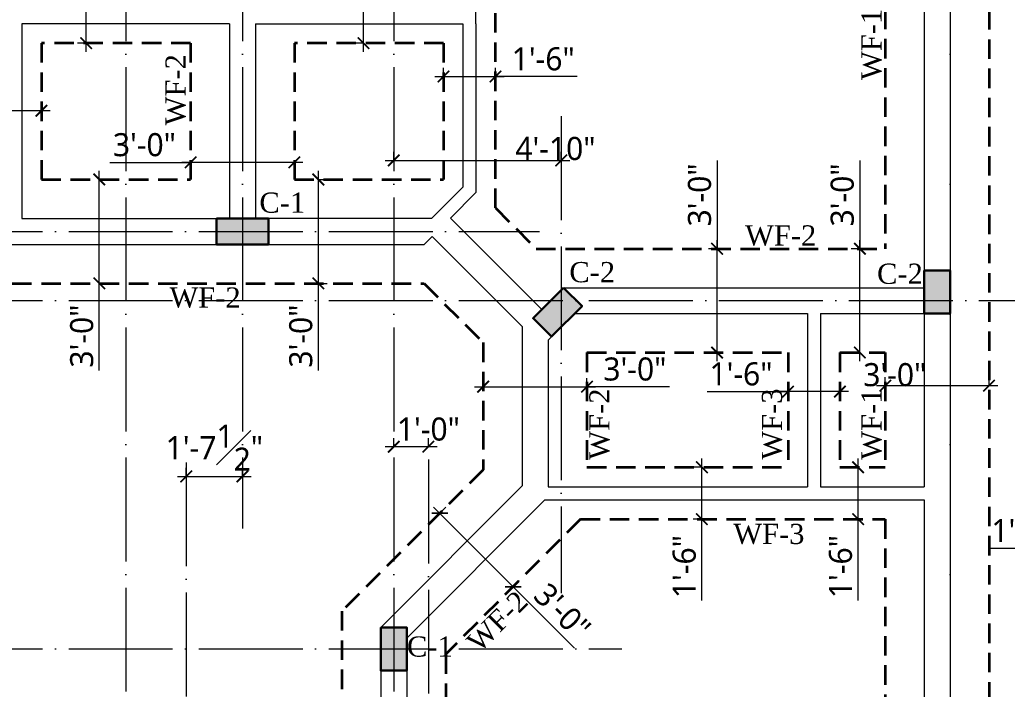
# Model space of a CAD drawing. Header units: inches. Extents: x 77090 to 90659, y -228139 to -226123.
# Drawn here: x 80036.6 to 80379.1, y -227007.8 to -226775.8 of the extents above; entities that cross this region are included whole.
import ezdxf

# ---------------------------------------------------------------- set-up
doc = ezdxf.new("R2010")
doc.units = ezdxf.units.IN
doc.header["$LTSCALE"] = 15
doc.header["$MEASUREMENT"] = 0
doc.header["$PDMODE"] = 66
doc.linetypes.add('ACAD_ISO04W100', pattern=[30, 24, -3, 0, -3])
doc.linetypes.add('DASHED', pattern=[0.75, 0.5, -0.25])
doc.layers.get('0').update_dxf_attribs({"lineweight": 25})
doc.layers.get('Defpoints').update_dxf_attribs({"lineweight": 25})
for name, color, linetype, lineweight in [('GRID', 8, 'Continuous', 13), ('HACH', 8, 'Continuous', 13), ('level', 7, 'Continuous', 13), ('S', 6, 'Continuous', 30), ('TEXTS', 41, 'Continuous', 13), ('wall', 240, 'Continuous', 13)]:
    doc.layers.add(name, color=color, linetype=linetype, lineweight=lineweight)
doc.styles.add('ADE', font='', dxfattribs={"height": 6})
doc.styles.get("Standard").update_dxf_attribs({"font": 'trebuc.ttf'})
doc.styles.get('ADE').set_extended_font_data('Arial Rounded MT Bold')
doc.dimstyles.new('TARIQ', dxfattribs={"dimtxt": 6, "dimasz": 6, "dimexe": 6, "dimexo": 6, "dimgap": 2, "dimtad": 1, "dimdec": 1, "dimzin": 3, "dimdsep": 46, "dimlunit": 4, "dimtxsty": 'Standard', "dimblk": 'ARCHTICK', "dimcen": 0.09375, "dimdle": 6, "dimclrd": 256, "dimclre": 256, "dimclrt": 3, "dimadec": 1, "dimazin": 0, "dimtfac": 1, "dimtdec": 1, "dimtofl": 0, "dimtmove": 1, "dimatfit": 3, "dimldrblk": 'ARCHTICK', "dimfxl": 0, "dimfrac": 1, "dimtolj": 1, "dimtzin": 0, "dimlwd": -1, "dimlwe": -1, "dimarcsym": 0})

# ---------------------------------------------------------------- blocks, each defined once
blk = doc.blocks.new('_ArchTick')
at = {"color": 0, "linetype": 'ByBlock', "lineweight": 5, "const_width": 0.15}
blk.add_lwpolyline([(-0.5, -0.5), (0.5, 0.5)], dxfattribs=at)
blk = doc.blocks.new('*D187')
at = {"layer": 'Defpoints', "color": 0, "ltscale": 10}
for p in [(80094.33, -226934.04), (80113.83, -226934.04), (80113.83, -226934.04)]:
    blk.add_point(p, dxfattribs=at)
at = {"layer": 'HACH', "ltscale": 10}
for p, q in [((80094.33, -226934.04), (80094.33, -226931.04)), ((80113.83, -226934.04), (80113.83, -226931.04)), ((80091.33, -226934.04), (80116.83, -226934.04))]:
    blk.add_line(p, q, dxfattribs=at)
at = {"layer": 'HACH', "ltscale": 10, "xscale": 4, "yscale": 4, "zscale": 4, "rotation": 180}
blk.add_blockref('_ArchTick', (80094.33, -226934.04), dxfattribs=at)
at = {"layer": 'HACH', "ltscale": 10, "xscale": 4, "yscale": 4, "zscale": 4}
blk.add_blockref('_ArchTick', (80113.83, -226934.04), dxfattribs=at)
at = {"layer": 'HACH', "color": 3, "ltscale": 10, "insert": (80104.08, -226924.06), "char_height": 8, "attachment_point": 5}
blk.add_mtext('\\A1;1\'-7{\\H1.000000x;\\S1#2;}"', dxfattribs=at)
blk = doc.blocks.new('*D132')
at = {"layer": 'Defpoints', "color": 0, "ltscale": 10}
for p in [(80224.4, -226824.5), (80224.4, -226824.5), (80166.33, -226827.57)]:
    blk.add_point(p, dxfattribs=at)
at = {"layer": 'HACH', "ltscale": 10}
for p, q in [((80166.33, -226824.57), (80166.33, -226821.5)), ((80224.4, -226824.5), (80224.4, -226821.5)), ((80163.33, -226824.5), (80227.4, -226824.5))]:
    blk.add_line(p, q, dxfattribs=at)
at = {"layer": 'HACH', "ltscale": 10, "xscale": 4, "yscale": 4, "zscale": 4, "rotation": 180}
blk.add_blockref('_ArchTick', (80166.33, -226824.5), dxfattribs=at)
at = {"layer": 'HACH', "ltscale": 10, "xscale": 4, "yscale": 4, "zscale": 4}
blk.add_blockref('_ArchTick', (80224.4, -226824.5), dxfattribs=at)
at = {"layer": 'HACH', "color": 3, "ltscale": 10, "insert": (80222.4, -226820.43), "char_height": 8, "attachment_point": 5}
blk.add_mtext('\\A1;4\'-10"', dxfattribs=at)
blk = doc.blocks.new('*D188')
at = {"layer": 'Defpoints', "color": 0, "ltscale": 10}
for p in [(80166.33, -226923.74), (80166.33, -226928.2), (80178.33, -226928.2)]:
    blk.add_point(p, dxfattribs=at)
at = {"layer": 'HACH', "ltscale": 10}
for p, q in [((80166.33, -226923.92), (80166.33, -226920.74)), ((80178.33, -226923.92), (80178.33, -226920.74)), ((80181.33, -226923.74), (80163.33, -226923.74))]:
    blk.add_line(p, q, dxfattribs=at)
at = {"layer": 'HACH', "ltscale": 10, "xscale": 4, "yscale": 4, "zscale": 4, "rotation": 180}
blk.add_blockref('_ArchTick', (80166.33, -226923.74), dxfattribs=at)
at = {"layer": 'HACH', "ltscale": 10, "xscale": 4, "yscale": 4, "zscale": 4}
blk.add_blockref('_ArchTick', (80178.33, -226923.74), dxfattribs=at)
at = {"layer": 'HACH', "color": 3, "ltscale": 10, "insert": (80178.33, -226917.67), "char_height": 8, "attachment_point": 5}
blk.add_mtext('\\A1;1\'-0"', dxfattribs=at)
blk = doc.blocks.new('*D138')
at = {"layer": 'Defpoints', "color": 0, "ltscale": 10}
for p in [(80026.08, -226807.3), (80026.08, -226807.3), (80044.08, -226807.3)]:
    blk.add_point(p, dxfattribs=at)
at = {"layer": 'HACH', "ltscale": 10}
for p, q in [((80026.08, -226807.3), (80026.08, -226804.3)), ((80044.08, -226807.3), (80044.08, -226804.3)), ((79997.64, -226807.3), (80026.08, -226807.3)), ((80047.08, -226807.3), (80023.08, -226807.3))]:
    blk.add_line(p, q, dxfattribs=at)
at = {"layer": 'HACH', "ltscale": 10, "xscale": 4, "yscale": 4, "zscale": 4, "rotation": 180}
blk.add_blockref('_ArchTick', (80026.08, -226807.3), dxfattribs=at)
at = {"layer": 'HACH', "ltscale": 10, "xscale": 4, "yscale": 4, "zscale": 4}
blk.add_blockref('_ArchTick', (80044.08, -226807.3), dxfattribs=at)
at = {"layer": 'HACH', "color": 3, "ltscale": 10, "insert": (80009.37, -226801.22), "char_height": 8, "attachment_point": 5}
blk.add_mtext('\\A1;1\'-6"', dxfattribs=at)
blk = doc.blocks.new('*D139')
at = {"layer": 'Defpoints', "color": 0, "ltscale": 10}
for p in [(80059.59, -226765.87), (80059.59, -226765.87), (80059.59, -226783.87)]:
    blk.add_point(p, dxfattribs=at)
at = {"layer": 'HACH', "ltscale": 10}
for p, q in [((80059.59, -226737.23), (80059.59, -226765.87)), ((80059.59, -226786.87), (80059.59, -226762.87)), ((80059.59, -226765.87), (80056.59, -226765.87)), ((80059.59, -226783.87), (80056.59, -226783.87))]:
    blk.add_line(p, q, dxfattribs=at)
at = {"layer": 'HACH', "ltscale": 10, "xscale": 4, "yscale": 4, "zscale": 4}
for p, rotation in [((80059.59, -226765.87), 90), ((80059.59, -226783.87), 270)]:
    blk.add_blockref('_ArchTick', p, dxfattribs=dict(at, rotation=rotation))
at = {"layer": 'HACH', "color": 3, "ltscale": 10, "insert": (80053.51, -226748.96), "char_height": 8, "attachment_point": 5, "rotation": 90}
blk.add_mtext('\\A1;1\'-6"', dxfattribs=at)
blk = doc.blocks.new('*D140')
at = {"layer": 'Defpoints', "color": 0, "ltscale": 10}
for p in [(80155.83, -226765.87), (80155.83, -226765.87), (80155.83, -226783.87)]:
    blk.add_point(p, dxfattribs=at)
at = {"layer": 'HACH', "ltscale": 10}
for p, q in [((80155.83, -226737.23), (80155.83, -226765.87)), ((80155.83, -226786.87), (80155.83, -226762.87)), ((80155.83, -226765.87), (80152.83, -226765.87)), ((80155.83, -226783.87), (80152.83, -226783.87))]:
    blk.add_line(p, q, dxfattribs=at)
at = {"layer": 'HACH', "ltscale": 10, "xscale": 4, "yscale": 4, "zscale": 4}
for p, rotation in [((80155.83, -226765.87), 90), ((80155.83, -226783.87), 270)]:
    blk.add_blockref('_ArchTick', p, dxfattribs=dict(at, rotation=rotation))
at = {"layer": 'HACH', "color": 3, "ltscale": 10, "insert": (80149.74, -226748.96), "char_height": 8, "attachment_point": 5, "rotation": 90}
blk.add_mtext('\\A1;1\'-6"', dxfattribs=at)
blk = doc.blocks.new('*D142')
at = {"layer": 'Defpoints', "color": 0, "ltscale": 10}
for p in [(80183.58, -226795.43), (80201.58, -226795.43), (80201.58, -226795.43)]:
    blk.add_point(p, dxfattribs=at)
at = {"layer": 'HACH', "ltscale": 10}
for p, q in [((80183.58, -226795.43), (80183.58, -226792.43)), ((80201.58, -226795.43), (80201.58, -226792.43)), ((80180.58, -226795.43), (80204.58, -226795.43)), ((80229.9, -226795.43), (80201.58, -226795.43))]:
    blk.add_line(p, q, dxfattribs=at)
at = {"layer": 'HACH', "ltscale": 10, "xscale": 4, "yscale": 4, "zscale": 4, "rotation": 180}
blk.add_blockref('_ArchTick', (80183.58, -226795.43), dxfattribs=at)
at = {"layer": 'HACH', "ltscale": 10, "xscale": 4, "yscale": 4, "zscale": 4}
blk.add_blockref('_ArchTick', (80201.58, -226795.43), dxfattribs=at)
at = {"layer": 'HACH', "color": 3, "ltscale": 10, "insert": (80218.16, -226789.35), "char_height": 8, "attachment_point": 5}
blk.add_mtext('\\A1;1\'-6"', dxfattribs=at)
blk = doc.blocks.new('*D143')
at = {"layer": 'Defpoints', "color": 0, "ltscale": 10}
for p in [(80095.83, -226820.28), (80131.83, -226820.28), (80095.83, -226825.18)]:
    blk.add_point(p, dxfattribs=at)
at = {"layer": 'HACH', "ltscale": 10}
for p, q in [((80067.84, -226825.18), (80095.83, -226825.18)), ((80134.83, -226825.18), (80092.83, -226825.18)), ((80095.83, -226825), (80095.83, -226828.18)), ((80131.83, -226825), (80131.83, -226828.18))]:
    blk.add_line(p, q, dxfattribs=at)
at = {"layer": 'HACH', "ltscale": 10, "xscale": 4, "yscale": 4, "zscale": 4, "rotation": 180}
blk.add_blockref('_ArchTick', (80095.83, -226825.18), dxfattribs=at)
at = {"layer": 'HACH', "ltscale": 10, "xscale": 4, "yscale": 4, "zscale": 4}
blk.add_blockref('_ArchTick', (80131.83, -226825.18), dxfattribs=at)
at = {"layer": 'HACH', "color": 3, "ltscale": 10, "insert": (80079.82, -226819.11), "char_height": 8, "attachment_point": 5}
blk.add_mtext('\\A1;3\'-0"', dxfattribs=at)
blk = doc.blocks.new('*D144')
at = {"layer": 'Defpoints', "color": 0, "ltscale": 10}
for p in [(80062.98, -226831.12), (80064.17, -226831.12), (80062.98, -226867.12)]:
    blk.add_point(p, dxfattribs=at)
at = {"layer": 'HACH', "ltscale": 10}
for p, q in [((80064.17, -226870.12), (80064.17, -226828.12)), ((80064.17, -226831.12), (80067.17, -226831.12)), ((80064.17, -226867.12), (80067.17, -226867.12)), ((80064.17, -226897.38), (80064.17, -226867.12))]:
    blk.add_line(p, q, dxfattribs=at)
at = {"layer": 'HACH', "ltscale": 10, "xscale": 4, "yscale": 4, "zscale": 4}
for p, rotation in [((80064.17, -226831.12), 90), ((80064.17, -226867.12), 270)]:
    blk.add_blockref('_ArchTick', p, dxfattribs=dict(at, rotation=rotation))
at = {"layer": 'HACH', "color": 3, "ltscale": 10, "insert": (80058.1, -226885.4), "char_height": 8, "attachment_point": 5, "rotation": 90}
blk.add_mtext('\\A1;3\'-0"', dxfattribs=at)
blk = doc.blocks.new('*D145')
at = {"layer": 'Defpoints', "color": 0, "ltscale": 10}
for p in [(80138.96, -226831.12), (80140.16, -226831.12), (80138.96, -226867.12)]:
    blk.add_point(p, dxfattribs=at)
at = {"layer": 'HACH', "ltscale": 10}
for p, q in [((80140.16, -226870.12), (80140.16, -226828.12)), ((80140.16, -226831.12), (80143.16, -226831.12)), ((80140.16, -226867.12), (80143.16, -226867.12)), ((80140.16, -226897.38), (80140.16, -226867.12))]:
    blk.add_line(p, q, dxfattribs=at)
at = {"layer": 'HACH', "ltscale": 10, "xscale": 4, "yscale": 4, "zscale": 4}
for p, rotation in [((80140.16, -226831.12), 90), ((80140.16, -226867.12), 270)]:
    blk.add_blockref('_ArchTick', p, dxfattribs=dict(at, rotation=rotation))
at = {"layer": 'HACH', "color": 3, "ltscale": 10, "insert": (80134.09, -226885.4), "char_height": 8, "attachment_point": 5, "rotation": 90}
blk.add_mtext('\\A1;3\'-0"', dxfattribs=at)
blk = doc.blocks.new('*D146')
at = {"layer": 'Defpoints', "color": 0, "ltscale": 10}
for p in [(80197.33, -226904.13), (80233.33, -226902.93), (80233.33, -226905.43)]:
    blk.add_point(p, dxfattribs=at)
at = {"layer": 'HACH', "ltscale": 10}
for p, q in [((80197.33, -226902.93), (80197.33, -226899.93)), ((80233.33, -226902.93), (80233.33, -226899.93)), ((80194.33, -226902.93), (80236.33, -226902.93)), ((80261.94, -226902.93), (80233.33, -226902.93))]:
    blk.add_line(p, q, dxfattribs=at)
at = {"layer": 'HACH', "ltscale": 10, "xscale": 4, "yscale": 4, "zscale": 4, "rotation": 180}
blk.add_blockref('_ArchTick', (80197.33, -226902.93), dxfattribs=at)
at = {"layer": 'HACH', "ltscale": 10, "xscale": 4, "yscale": 4, "zscale": 4}
blk.add_blockref('_ArchTick', (80233.33, -226902.93), dxfattribs=at)
at = {"layer": 'HACH', "color": 3, "ltscale": 10, "insert": (80249.96, -226896.86), "char_height": 8, "attachment_point": 5}
blk.add_mtext('\\A1;3\'-0"', dxfattribs=at)
blk = doc.blocks.new('*D194')
at = {"layer": 'Defpoints', "color": 0, "ltscale": 10}
for p in [(80278.49, -226855.12), (80278.49, -226855.12), (80278.49, -226891.12)]:
    blk.add_point(p, dxfattribs=at)
at = {"layer": 'HACH', "ltscale": 10}
for p, q in [((80278.49, -226824.5), (80278.49, -226855.12)), ((80278.49, -226894.12), (80278.49, -226852.12)), ((80278.49, -226855.12), (80275.49, -226855.12)), ((80278.49, -226891.12), (80275.49, -226891.12))]:
    blk.add_line(p, q, dxfattribs=at)
at = {"layer": 'HACH', "ltscale": 10, "xscale": 4, "yscale": 4, "zscale": 4}
for p, rotation in [((80278.49, -226855.12), 90), ((80278.49, -226891.12), 270)]:
    blk.add_blockref('_ArchTick', p, dxfattribs=dict(at, rotation=rotation))
at = {"layer": 'HACH', "color": 3, "ltscale": 10, "insert": (80272.42, -226836.48), "char_height": 8, "attachment_point": 5, "rotation": 90}
blk.add_mtext('\\A1;3\'-0"', dxfattribs=at)
blk = doc.blocks.new('*D147')
at = {"layer": 'Defpoints', "color": 0, "ltscale": 10}
for p in [(80328, -226855.12), (80328, -226855.12), (80328, -226891.12)]:
    blk.add_point(p, dxfattribs=at)
at = {"layer": 'HACH', "ltscale": 10}
for p, q in [((80328, -226824.5), (80328, -226855.12)), ((80328, -226894.12), (80328, -226852.12)), ((80328, -226855.12), (80325, -226855.12)), ((80328, -226891.12), (80325, -226891.12))]:
    blk.add_line(p, q, dxfattribs=at)
at = {"layer": 'HACH', "ltscale": 10, "xscale": 4, "yscale": 4, "zscale": 4}
for p, rotation in [((80328, -226855.12), 90), ((80328, -226891.12), 270)]:
    blk.add_blockref('_ArchTick', p, dxfattribs=dict(at, rotation=rotation))
at = {"layer": 'HACH', "color": 3, "ltscale": 10, "insert": (80321.93, -226836.48), "char_height": 8, "attachment_point": 5, "rotation": 90}
blk.add_mtext('\\A1;3\'-0"', dxfattribs=at)
blk = doc.blocks.new('*D200')
at = {"layer": 'Defpoints', "color": 0, "ltscale": 10}
for p in [(80178.33, -226950.75), (80207.73, -226972.27), (80203.78, -226976.21)]:
    blk.add_point(p, dxfattribs=at)
at = {"layer": 'HACH', "ltscale": 10}
for p, q in [((80180.15, -226944.69), (80209.85, -226974.39)), ((80182.14, -226946.94), (80184.39, -226944.69)), ((80207.6, -226972.39), (80209.85, -226970.15)), ((80229.05, -226993.59), (80207.73, -226972.27))]:
    blk.add_line(p, q, dxfattribs=at)
at = {"layer": 'HACH', "ltscale": 10, "xscale": 4, "yscale": 4, "zscale": 4}
for p, rotation in [((80182.27, -226946.81), 134.9999999999672), ((80207.73, -226972.27), 314.9999999999673)]:
    blk.add_blockref('_ArchTick', p, dxfattribs=dict(at, rotation=rotation))
at = {"layer": 'HACH', "color": 3, "ltscale": 10, "insert": (80224.87, -226980.83), "char_height": 8, "attachment_point": 5, "rotation": 315}
blk.add_mtext('\\A1;3\'-0"', dxfattribs=at)
blk = doc.blocks.new('*D201')
at = {"layer": 'Defpoints', "color": 0, "ltscale": 10}
for p in [(80273.2, -226930.87), (80273.2, -226930.87), (80273.2, -226948.87)]:
    blk.add_point(p, dxfattribs=at)
at = {"layer": 'HACH', "ltscale": 10}
for p, q in [((80273.2, -226951.87), (80273.2, -226927.87)), ((80273.2, -226930.87), (80270.2, -226930.87)), ((80273.2, -226948.87), (80270.2, -226948.87)), ((80273.2, -226977.03), (80273.2, -226948.87))]:
    blk.add_line(p, q, dxfattribs=at)
at = {"layer": 'HACH', "ltscale": 10, "xscale": 4, "yscale": 4, "zscale": 4}
for p, rotation in [((80273.2, -226930.87), 90), ((80273.2, -226948.87), 270)]:
    blk.add_blockref('_ArchTick', p, dxfattribs=dict(at, rotation=rotation))
at = {"layer": 'HACH', "color": 3, "ltscale": 10, "insert": (80267.12, -226965.3), "char_height": 8, "attachment_point": 5, "rotation": 90}
blk.add_mtext('\\A1;1\'-6"', dxfattribs=at)
blk = doc.blocks.new('*D153')
at = {"layer": 'Defpoints', "color": 0, "ltscale": 10}
for p in [(80327.41, -226930.87), (80327.41, -226930.87), (80327.41, -226948.87)]:
    blk.add_point(p, dxfattribs=at)
at = {"layer": 'HACH', "ltscale": 10}
for p, q in [((80327.41, -226951.87), (80327.41, -226927.87)), ((80327.41, -226930.87), (80324.41, -226930.87)), ((80327.41, -226948.87), (80324.41, -226948.87)), ((80327.41, -226977.03), (80327.41, -226948.87))]:
    blk.add_line(p, q, dxfattribs=at)
at = {"layer": 'HACH', "ltscale": 10, "xscale": 4, "yscale": 4, "zscale": 4}
for p, rotation in [((80327.41, -226930.87), 90), ((80327.41, -226948.87), 270)]:
    blk.add_blockref('_ArchTick', p, dxfattribs=dict(at, rotation=rotation))
at = {"layer": 'HACH', "color": 3, "ltscale": 10, "insert": (80321.32, -226965.3), "char_height": 8, "attachment_point": 5, "rotation": 90}
blk.add_mtext('\\A1;1\'-6"', dxfattribs=at)
blk = doc.blocks.new('*D154')
at = {"layer": 'Defpoints', "color": 0, "ltscale": 10}
for p in [(80303.08, -226904.63), (80303.08, -226904.63), (80321.08, -226904.63)]:
    blk.add_point(p, dxfattribs=at)
at = {"layer": 'HACH', "ltscale": 10}
for p, q in [((80303.08, -226904.63), (80303.08, -226901.63)), ((80321.08, -226904.63), (80321.08, -226901.63)), ((80275.04, -226904.63), (80303.08, -226904.63)), ((80324.08, -226904.63), (80300.08, -226904.63))]:
    blk.add_line(p, q, dxfattribs=at)
at = {"layer": 'HACH', "ltscale": 10, "xscale": 4, "yscale": 4, "zscale": 4, "rotation": 180}
blk.add_blockref('_ArchTick', (80303.08, -226904.63), dxfattribs=at)
at = {"layer": 'HACH', "ltscale": 10, "xscale": 4, "yscale": 4, "zscale": 4}
blk.add_blockref('_ArchTick', (80321.08, -226904.63), dxfattribs=at)
at = {"layer": 'HACH', "color": 3, "ltscale": 10, "insert": (80286.77, -226898.55), "char_height": 8, "attachment_point": 5}
blk.add_mtext('\\A1;1\'-6"', dxfattribs=at)
blk = doc.blocks.new('*D155')
at = {"layer": 'Defpoints', "color": 0, "ltscale": 10}
for p in [(80336.83, -226902.58), (80372.83, -226902.58), (80372.83, -226902.58)]:
    blk.add_point(p, dxfattribs=at)
at = {"layer": 'HACH', "ltscale": 10}
for p, q in [((80333.83, -226902.58), (80375.83, -226902.58)), ((80336.83, -226902.58), (80336.83, -226899.58)), ((80372.83, -226902.58), (80372.83, -226899.58))]:
    blk.add_line(p, q, dxfattribs=at)
at = {"layer": 'HACH', "ltscale": 10, "xscale": 4, "yscale": 4, "zscale": 4, "rotation": 180}
blk.add_blockref('_ArchTick', (80336.83, -226902.58), dxfattribs=at)
at = {"layer": 'HACH', "ltscale": 10, "xscale": 4, "yscale": 4, "zscale": 4}
blk.add_blockref('_ArchTick', (80372.83, -226902.58), dxfattribs=at)
at = {"layer": 'HACH', "color": 3, "ltscale": 10, "insert": (80340.12, -226898.82), "char_height": 8, "attachment_point": 5}
blk.add_mtext('\\A1;3\'-0"', dxfattribs=at)
blk = doc.blocks.new('*D170')
at = {"layer": 'Defpoints', "color": 0, "ltscale": 10}
for p in [(80401.58, -226958.96), (80419.58, -226958.96), (80419.58, -226958.96)]:
    blk.add_point(p, dxfattribs=at)
at = {"layer": 'HACH', "ltscale": 10}
for p, q in [((80401.58, -226958.96), (80401.58, -226955.96)), ((80419.58, -226958.96), (80419.58, -226955.96)), ((80372.83, -226958.96), (80401.58, -226958.96)), ((80398.58, -226958.96), (80422.58, -226958.96))]:
    blk.add_line(p, q, dxfattribs=at)
at = {"layer": 'HACH', "ltscale": 10, "xscale": 4, "yscale": 4, "zscale": 4, "rotation": 180}
blk.add_blockref('_ArchTick', (80401.58, -226958.96), dxfattribs=at)
at = {"layer": 'HACH', "ltscale": 10, "xscale": 4, "yscale": 4, "zscale": 4}
blk.add_blockref('_ArchTick', (80419.58, -226958.96), dxfattribs=at)
at = {"layer": 'HACH', "color": 3, "ltscale": 10, "insert": (80384.56, -226952.88), "char_height": 8, "attachment_point": 5}
blk.add_mtext('\\A1;1\'-6"', dxfattribs=at)

msp = doc.modelspace()

# ---------------------------------------------------------------- hatches: boundary and pattern name
at = {"layer": 'HACH', "ltscale": 10}
for points in [[(80122.83, -226844.62), (80104.83, -226844.62), (80104.83, -226853.62), (80122.83, -226853.62)], [(80359.33, -226862.62), (80350.33, -226862.62), (80350.33, -226877.62), (80359.33, -226877.62)], [(80231.62, -226874.98), (80225.25, -226868.62), (80214.65, -226879.23), (80221.01, -226885.59)], [(80170.83, -226986.35), (80161.83, -226986.35), (80161.83, -227001.35), (80170.83, -227001.35)]]:
    msp.add_hatch(color=256, dxfattribs=at).paths.add_polyline_path(points)

# ---------------------------------------------------------------- linework, layer by layer
at = {"layer": 'GRID', "linetype": 'ACAD_ISO04W100', "ltscale": 0.1}
for p, q in [((80073.33, -226566.73), (80073.33, -227281.88)), ((80113.83, -226566.73), (80113.83, -226952.1)), ((80166.33, -226566.73), (80166.33, -227396.86)), ((80359.33, -226566.73), (80359.33, -227716.13)), ((80224.4, -226809.19), (80224.4, -226974.5)), ((79783.02, -226849.12), (80216.87, -226849.12)), ((79783.02, -226873.12), (80444.16, -226873.12)), ((80094.33, -226929.17), (80094.33, -227716.13)), ((80178.33, -226928.2), (80178.33, -227716.13)), ((79783.02, -226993.85), (80245.42, -226993.85))]:
    msp.add_line(p, q, dxfattribs=at)
at = {"layer": 'level', "linetype": 'DASHED', "lineweight": 35, "ltscale": 0.9}
for p, q in [((80201.58, -226840.98), (80201.58, -226690.7)), ((80336.83, -226691.27), (80336.83, -226855.12)), ((80372.83, -226691.42), (80372.83, -227521.12)), ((80095.83, -226783.87), (80044.08, -226783.87)), ((80044.08, -226783.87), (80044.08, -226831.12)), ((80095.83, -226783.87), (80095.83, -226831.12)), ((80183.58, -226783.87), (80131.83, -226783.87)), ((80131.83, -226783.87), (80131.83, -226831.12)), ((80183.58, -226783.87), (80183.58, -226831.12)), ((80044.08, -226831.12), (80095.83, -226831.12)), ((80131.83, -226831.12), (80183.58, -226831.12)), ((80201.58, -226840.98), (80215.72, -226855.12)), ((80215.72, -226855.12), (80336.83, -226855.12)), ((79902.33, -226867.12), (80176.81, -226867.12)), ((80176.81, -226867.12), (80197.33, -226887.64)), ((80197.33, -226887.64), (80197.33, -226931.75)), ((80233.33, -226891.12), (80303.08, -226891.12)), ((80233.33, -226891.12), (80233.33, -226930.87)), ((80303.08, -226891.12), (80303.08, -226930.87)), ((80321.08, -226891.12), (80336.83, -226891.12)), ((80321.08, -226891.12), (80321.08, -226930.87)), ((80336.83, -226891.12), (80336.83, -226930.87)), ((80197.33, -226931.75), (80148.33, -226980.75)), ((80233.33, -226930.87), (80303.08, -226930.87)), ((80321.08, -226930.87), (80336.83, -226930.87)), ((80231.12, -226948.87), (80184.33, -226995.67)), ((80231.12, -226948.87), (80336.83, -226948.87)), ((80336.83, -226948.87), (80336.83, -227091.37)), ((80148.33, -226980.75), (80148.33, -227197.12)), ((80184.33, -226995.67), (80184.33, -227091.37))]:
    msp.add_line(p, q, dxfattribs=at)
at = {"layer": 'S'}
for points in [[(80104.83, -226844.62), (80122.83, -226844.62), (80122.83, -226853.62), (80104.83, -226853.62)], [(80350.33, -226862.62), (80359.33, -226862.62), (80359.33, -226877.62), (80350.33, -226877.62)], [(80225.25, -226868.62), (80231.62, -226874.98), (80221.01, -226885.59), (80214.65, -226879.23)], [(80161.83, -226986.35), (80170.83, -226986.35), (80170.83, -227001.35), (80161.83, -227001.35)]]:
    msp.add_lwpolyline(points, close=True, dxfattribs=at)
at = {"layer": 'wall'}
for p, q in [((80359.33, -226667.62), (80359.33, -227507.62)), ((80194.83, -226777.12), (80194.83, -226676.62)), ((80350.33, -226676.62), (80350.33, -226868.62)), ((80109.33, -226777.12), (80037.33, -226777.12)), ((80037.33, -226777.12), (80037.33, -226844.62)), ((80109.33, -226777.12), (80109.33, -226844.62)), ((80118.33, -226777.12), (80190.33, -226777.12)), ((80118.33, -226777.12), (80118.33, -226844.62)), ((80190.33, -226777.12), (80190.33, -226833.75)), ((80194.83, -226777.12), (80194.83, -226835.62)), ((80179.46, -226844.62), (80190.33, -226833.75)), ((80185.98, -226844.47), (80194.83, -226835.62)), ((80185.98, -226844.47), (80217.69, -226876.18)), ((80037.33, -226844.62), (80109.33, -226844.62)), ((80179.46, -226844.62), (80118.33, -226844.62)), ((80176.83, -226853.62), (80179.61, -226850.83)), ((80179.61, -226850.83), (80210.83, -226882.04)), ((79888.83, -226853.62), (80104.83, -226853.62)), ((80104.83, -226853.62), (80176.83, -226853.62)), ((80217.69, -226876.18), (80225.25, -226868.62)), ((80225.25, -226868.62), (80350.33, -226868.62)), ((80219.83, -226886.77), (80228.98, -226877.62)), ((80228.98, -226877.62), (80309.83, -226877.62)), ((80309.83, -226877.62), (80309.83, -226937.62)), ((80314.33, -226877.62), (80350.33, -226877.62)), ((80314.33, -226877.62), (80314.33, -226937.62)), ((80350.33, -226877.62), (80350.33, -226937.62)), ((80210.83, -226882.04), (80210.83, -226937.35)), ((80219.83, -226886.77), (80219.83, -226937.62)), ((80210.83, -226937.35), (80161.83, -226986.35)), ((80219.83, -226937.62), (80309.83, -226937.62)), ((80314.33, -226937.62), (80350.33, -226937.62)), ((80218.78, -226942.12), (80170.83, -226990.07)), ((80218.78, -226942.12), (80350.33, -226942.12)), ((80350.33, -226942.12), (80350.33, -227098.12)), ((80161.83, -226986.35), (80161.83, -227183.62)), ((80170.83, -226990.07), (80170.83, -227098.12))]:
    msp.add_line(p, q, dxfattribs=at)

# ---------------------------------------------------------------- texts
at = {"layer": 'TEXTS', "linetype": 'ByBlock', "char_height": 7, "width": 2031.6666, "attachment_point": 1, "style": 'ADE'}
for s, insert, rotation in [('{\\fTimes New Roman Baltic|b0|i0|c0|p18;WF-1}', (80328.52, -226796.64), 90), ('{\\fTimes New Roman Baltic|b0|i0|c0|p18;WF-2}', (80087.12, -226812.35), 90), ('{\\fTimes New Roman Baltic|b0|i0|c0|p18;WF-2}', (80234.15, -226928.25), 90), ('{\\fTimes New Roman Baltic|b0|i0|c0|p18;WF-3}', (80294, -226928.25), 90), ('{\\fTimes New Roman Baltic|b0|i0|c0|p18;WF-1}', (80328.52, -226928.25), 90), ('{\\fTimes New Roman Baltic|b0|i0|c0|p18;WF-2}', (80191.03, -226990.53), 45)]:
    msp.add_mtext(s, dxfattribs=dict(at, insert=insert, rotation=rotation))
for s, insert in [('{\\fTimes New Roman Baltic|b0|i0|c0|p18;C-1}', (80119.71, -226835.64)), ('{\\fTimes New Roman Baltic|b0|i0|c0|p18;WF-2}', (80288.2, -226847.01)), ('{\\fTimes New Roman Baltic|b0|i0|c0|p18;C-2}', (80227.23, -226859.73)), ('{\\fTimes New Roman Baltic|b0|i0|c0|p18;C-2}', (80333.97, -226860.28)), ('{\\fTimes New Roman Baltic|b0|i0|c0|p18;WF-2}', (80088.54, -226868.53)), ('{\\fTimes New Roman Baltic|b0|i0|c0|p18;WF-3}', (80284.11, -226950.46)), ('{\\fTimes New Roman Baltic|b0|i0|c0|p18; C-1}', (80168.25, -226989.5))]:
    msp.add_mtext(s, dxfattribs=dict(at, insert=insert))

# ---------------------------------------------------------------- dimensions: what is measured, and where the dimension line sits
at = {"layer": 'HACH', "ltscale": 10}
for base, p1, p2, angle, picture, middle, dimtype in [((80059.59, -226765.87), (80059.59, -226783.87), (80059.59, -226765.87), 90, '*D139', (80060.64, -226748.96), 128), ((80155.83, -226765.87), (80155.83, -226783.87), (80155.83, -226765.87), 90, '*D140', (80156.87, -226748.96), 128), ((80278.49, -226855.12), (80278.49, -226891.12), (80278.49, -226855.12), 90, '*D194', (80272.42, -226836.48), 128), ((80328, -226855.12), (80328, -226891.12), (80328, -226855.12), 90, '*D147', (80321.93, -226836.48), 128), ((80064.17, -226831.12), (80062.98, -226867.12), (80062.98, -226831.12), 90, '*D144', (80058.1, -226885.4), 128), ((80140.16, -226831.12), (80138.96, -226867.12), (80138.96, -226831.12), 90, '*D145', (80134.09, -226885.4), 128), ((80273.2, -226930.87), (80273.2, -226948.87), (80273.2, -226930.87), 90, '*D201', (80274.43, -226965.3), 128), ((80327.41, -226930.87), (80327.41, -226948.87), (80327.41, -226930.87), 90, '*D153', (80328.63, -226965.3), 128), ((80207.73, -226972.27), (80178.33, -226950.75), (80203.78, -226976.21), 315, '*D200', (80218.69, -226987.02), 129)]:
    dim = msp.add_linear_dim(base=base, p1=p1, p2=p2, angle=angle, dimstyle='TARIQ', override={"dimtxt": 8, "dimasz": 4, "dimexe": 3, "dimexo": 3, "dimdle": 3, "dimfxl": 0.18, "dimfxlon": 1, "dimarcsym": 1}, dxfattribs=at)
    dim.commit()
    dim.dimension.update_dxf_attribs({"geometry": picture, "text_midpoint": middle, "dimtype": dimtype})
for base, p1, p2, picture, middle in [((80201.58, -226795.43), (80183.58, -226795.43), (80201.58, -226795.43), '*D142', (80218.16, -226798.2)), ((80026.08, -226807.3), (80044.08, -226807.3), (80026.08, -226807.3), '*D138', (80009.37, -226809.05)), ((80095.83, -226825.18), (80131.83, -226820.28), (80095.83, -226820.28), '*D143', (80079.82, -226819.11)), ((80224.4, -226824.5), (80166.33, -226827.57), (80224.4, -226824.5), '*D132', (80222.4, -226826.5)), ((80233.33, -226902.93), (80197.33, -226904.13), (80233.33, -226905.43), '*D146', (80249.96, -226896.86)), ((80303.08, -226904.63), (80321.08, -226904.63), (80303.08, -226904.63), '*D154', (80286.77, -226908.77)), ((80372.83, -226902.58), (80336.83, -226902.58), (80372.83, -226902.58), '*D155', (80340.12, -226904.89)), ((80166.33, -226923.74), (80178.33, -226928.2), (80166.33, -226928.2), '*D188', (80178.33, -226923.74)), ((80113.83, -226934.04), (80094.33, -226934.04), (80113.83, -226934.04), '*D187', (80104.08, -226934.04)), ((80419.58, -226958.96), (80401.58, -226958.96), (80419.58, -226958.96), '*D170', (80384.56, -226959.56))]:
    dim = msp.add_linear_dim(base=base, p1=p1, p2=p2, dimstyle='TARIQ', override={"dimtxt": 8, "dimasz": 4, "dimexe": 3, "dimexo": 3, "dimdle": 3, "dimfxl": 0.18, "dimfxlon": 1, "dimarcsym": 1}, dxfattribs=at)
    dim.commit()
    dim.dimension.update_dxf_attribs({"geometry": picture, "text_midpoint": middle, "dimtype": 128})

doc.saveas('drawing.dxf')
